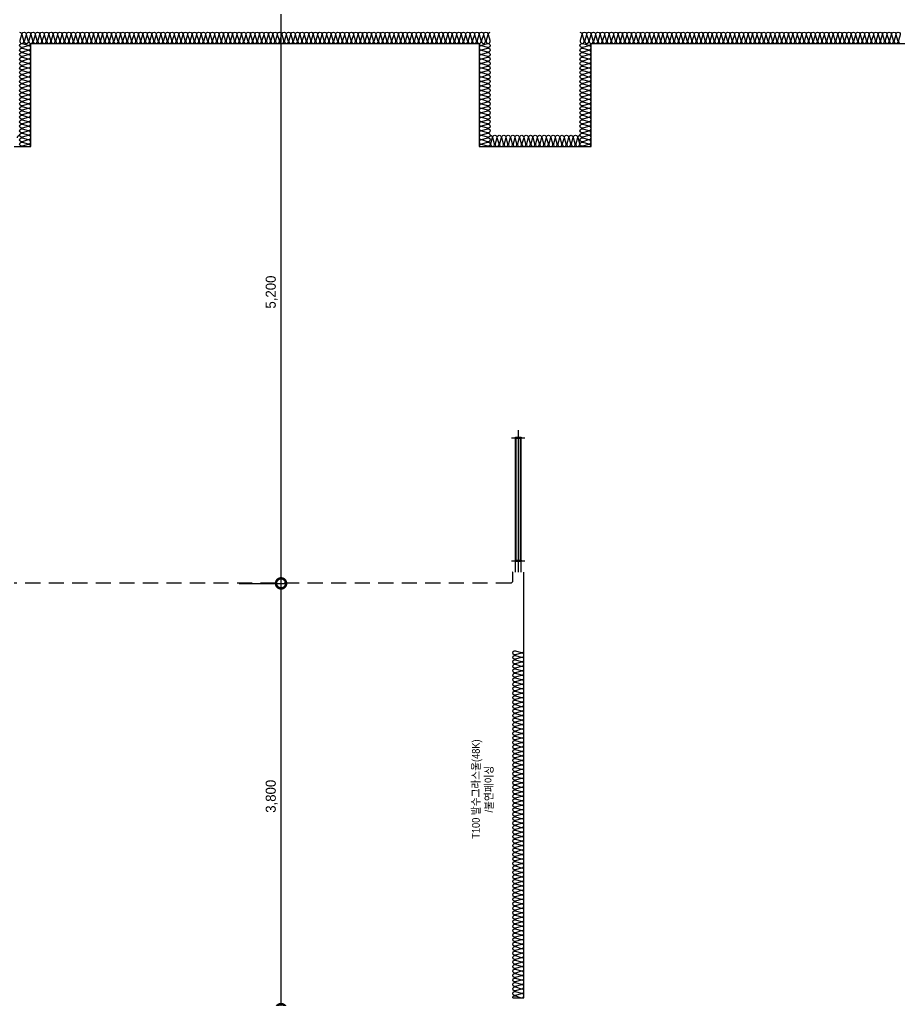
# Model space of a CAD drawing. Header units: millimetres. Extents: x 19868 to 801382, y -4805 to 85279.
# Drawn here: x 543538 to 551388, y 43757 to 52511 of the extents above; entities that cross this region are included whole.
import ezdxf
from ezdxf.enums import TextEntityAlignment as Align

# ---------------------------------------------------------------- set-up
doc = ezdxf.new("R2010")
doc.units = ezdxf.units.MM
doc.header["$LTSCALE"] = 250
doc.linetypes.add('HID', pattern=[2.8, 1.8, -1])
doc.layers.get('Defpoints').update_dxf_attribs({"color": 151})
for name, color, linetype in [('A-DIM', 7, 'Continuous'), ('A-ELE-난간', 8, 'Continuous'), ('A-ETC-9', 9, 'Continuous'), ('A-WP', 1, 'HID'), ('FIN', 5, 'Continuous'), ('ISL', 251, 'Continuous')]:
    doc.layers.add(name, color=color, linetype=linetype)
for name, color, linetype, plot in [('CK', 221, 'Continuous', False), ('NOPLOT', 191, 'Continuous', False), ('NOPLOT-단열', 225, 'Continuous', False)]:
    doc.layers.add(name, color=color, linetype=linetype, plot=plot)
doc.styles.add('Gdim', font='')
doc.styles.get('Gdim').set_extended_font_data('Dotum')
doc.dimstyles.new('Gdim50', dxfattribs={"dimscale": 30, "dimtxt": 3, "dimasz": 6, "dimexe": 1.5, "dimexo": 2, "dimgap": 1, "dimtad": 1, "dimdec": 0, "dimzin": 0, "dimdsep": 46, "dimlunit": 6, "dimtxsty": 'Gdim', "dimblk": 'DOTSMALL', "dimcen": 1.5, "dimdle": 1.5, "dimclrd": 256, "dimclre": 256, "dimclrt": 256, "dimazin": 0, "dimtfac": 1, "dimtdec": 0, "dimtix": 1, "dimtmove": 2, "dimatfit": 3, "dimldrblk": 'DOTSMALL', "dimfxl": 1.5, "dimtolj": 1, "dimtzin": 0, "dimlwd": -1, "dimlwe": -1, "dimarcsym": 1})

# ---------------------------------------------------------------- blocks, each defined once
blk = doc.blocks.new('_DotSmall')
at = {"color": 0, "linetype": 'ByBlock', "const_width": 0.5}
blk.add_lwpolyline([(-0.0625, 0, 1), (0.0625, 0, 1)], format="xyb", close=True, dxfattribs=at)
blk = doc.blocks.new('*D87')
at = {"layer": 'CK', "transparency": 16777216}
for p, q in [((545498.2, 47478.9), (545916, 47478.9)), ((545871, 43633.9), (545871, 47523.9)), ((545498.2, 43678.9), (545916, 43678.9))]:
    blk.add_line(p, q, dxfattribs=at)
at = {"layer": 'Defpoints', "color": 0, "transparency": 16777216}
for p in [(545438.2, 47478.9), (545871, 47478.9), (545438.2, 43678.9)]:
    blk.add_point(p, dxfattribs=at)
at = {"layer": 'CK', "transparency": 16777216, "xscale": 180, "yscale": 180, "zscale": 180}
for p, rotation in [((545871, 47478.9), 90), ((545871, 43678.9), 270)]:
    blk.add_blockref('_DotSmall', p, dxfattribs=dict(at, rotation=rotation))
at = {"layer": 'CK', "transparency": 16777216, "insert": (545787.2, 45578.9), "char_height": 90, "attachment_point": 5, "rotation": 90, "style": 'Gdim'}
blk.add_mtext('\\A1;3,800', dxfattribs=at)
blk = doc.blocks.new('*D88')
at = {"layer": 'CK', "transparency": 16777216}
for p, q in [((545871, 47433.9), (545871, 52723.9)), ((545498.2, 52678.9), (545916, 52678.9)), ((545498.2, 47478.9), (545916, 47478.9))]:
    blk.add_line(p, q, dxfattribs=at)
at = {"layer": 'Defpoints', "color": 0, "transparency": 16777216}
for p in [(545438.2, 52678.9), (545871, 52678.9), (545438.2, 47478.9)]:
    blk.add_point(p, dxfattribs=at)
at = {"layer": 'CK', "transparency": 16777216, "xscale": 180, "yscale": 180, "zscale": 180}
for p, rotation in [((545871, 52678.9), 90), ((545871, 47478.9), 270)]:
    blk.add_blockref('_DotSmall', p, dxfattribs=dict(at, rotation=rotation))
at = {"layer": 'CK', "transparency": 16777216, "insert": (545787.2, 50078.9), "char_height": 90, "attachment_point": 5, "rotation": 90, "style": 'Gdim'}
blk.add_mtext('\\A1;5,200', dxfattribs=at)
blk = doc.blocks.new('A$C7f22776b')
at = {"layer": 'A-DIM'}
for p, q in [((-70, 106), (-70, 1194)), ((-30, 106), (-30, 1194))]:
    blk.add_line(p, q, dxfattribs=at)
at = {"layer": 'A-ETC-9'}
for points in [[(-75, 1206), (-25, 1206), (-25, 1194), (-75, 1194), (-75, 1206)], [(-75, 106), (-25, 106), (-25, 94), (-75, 94), (-75, 106)]]:
    blk.add_lwpolyline(points, close=True, dxfattribs=at)
at = {"layer": 'FIN'}
for p, q in [((-75, 0), (-75, 1200)), ((-25, 0), (-25, 1200))]:
    blk.add_line(p, q, dxfattribs=at)
at = {"layer": 'NOPLOT'}
for p, q in [((-50, 0), (-50, 1267.5)), ((-110, 1200), (7, 1200)), ((-110, 100), (7, 100))]:
    blk.add_line(p, q, dxfattribs=at)

msp = doc.modelspace()

# ---------------------------------------------------------------- linework, layer by layer
at = {"layer": 'A-WP', "ltscale": 0.3}
for p, q in [((547935.2, 47578.9), (547935.2, 47494.1)), ((547938.2, 47578.9), (547935.2, 47578.9)), ((547923.1, 47481.9), (538503.4, 47481.9)), ((547923.1, 47481.9), (547935.2, 47494.1))]:
    msp.add_line(p, q, dxfattribs=at)
at = {"layer": 'ISL'}
for p, q in [((548038.2, 46878.9), (548038.2, 47578.9)), ((548038.2, 43778.9), (548038.2, 46878.9)), ((547938.2, 43778.9), (548038.2, 43778.9))]:
    msp.add_line(p, q, dxfattribs=at)
for points in [[(543538.2, 52398.9, -0.509039), (543555.9, 52374.7), (543540.6, 52323.2, 0.509267), (543558.2, 52298.9, 0.509267), (543575.9, 52323.2), (543560.6, 52374.7, -1.372593), (543595.9, 52374.7), (543580.6, 52323.2, 0.509267), (543598.2, 52298.9, 0.509267), (543615.9, 52323.2), (543600.6, 52374.7, -1.372593), (543635.9, 52374.7), (543620.6, 52323.2, 0.509267), (543638.2, 52298.9, 0.509267), (543655.9, 52323.2), (543640.6, 52374.7, -1.372593), (543675.9, 52374.7), (543660.6, 52323.2, 0.509267), (543678.2, 52298.9, 0.509267), (543695.9, 52323.2), (543680.6, 52374.7, -1.372593), (543715.9, 52374.7), (543700.6, 52323.2, 0.509267), (543718.2, 52298.9, 0.509267), (543735.9, 52323.2), (543720.6, 52374.7, -1.372593), (543755.9, 52374.7), (543740.6, 52323.2, 0.509267), (543758.2, 52298.9, 0.509267), (543775.9, 52323.2), (543760.6, 52374.7, -1.372593), (543795.9, 52374.7), (543780.6, 52323.2, 0.509267), (543798.2, 52298.9, 0.509267), (543815.9, 52323.2), (543800.6, 52374.7, -1.372593), (543835.9, 52374.7), (543820.6, 52323.2, 0.509267), (543838.2, 52298.9, 0.509267), (543855.9, 52323.2), (543840.6, 52374.7, -1.372593), (543875.9, 52374.7), (543860.6, 52323.2, 0.509267), (543878.2, 52298.9, 0.509267), (543895.9, 52323.2), (543880.6, 52374.7, -1.372593), (543915.9, 52374.7), (543900.6, 52323.2, 0.509267), (543918.2, 52298.9, 0.509267), (543935.9, 52323.2), (543920.6, 52374.7, -1.372593), (543955.9, 52374.7), (543940.6, 52323.2, 0.509267), (543958.2, 52298.9, 0.509267), (543975.9, 52323.2), (543960.6, 52374.7, -1.372593), (543995.9, 52374.7), (543980.6, 52323.2, 0.509267), (543998.2, 52298.9, 0.509267), (544015.9, 52323.2), (544000.6, 52374.7, -1.372593), (544035.9, 52374.7), (544020.6, 52323.2, 0.509267), (544038.2, 52298.9, 0.509267), (544055.9, 52323.2), (544040.6, 52374.7, -1.372593), (544075.9, 52374.7), (544060.6, 52323.2, 0.509267), (544078.2, 52298.9, 0.509267), (544095.9, 52323.2), (544080.6, 52374.7, -1.372593), (544115.9, 52374.7), (544100.6, 52323.2, 0.509267), (544118.2, 52298.9, 0.509267), (544135.9, 52323.2), (544120.6, 52374.7, -1.372593), (544155.9, 52374.7), (544140.6, 52323.2, 0.509267), (544158.2, 52298.9, 0.509267), (544175.9, 52323.2), (544160.6, 52374.7, -1.372593), (544195.9, 52374.7), (544180.6, 52323.2, 0.509267), (544198.2, 52298.9, 0.509267), (544215.9, 52323.2), (544200.6, 52374.7, -1.372593), (544235.9, 52374.7), (544220.6, 52323.2, 0.509267), (544238.2, 52298.9, 0.509267), (544255.9, 52323.2), (544240.6, 52374.7, -1.372593), (544275.9, 52374.7), (544260.6, 52323.2, 0.509267), (544278.2, 52298.9, 0.509267), (544295.9, 52323.2), (544280.6, 52374.7, -1.372593), (544315.9, 52374.7), (544300.6, 52323.2, 0.509267), (544318.2, 52298.9, 0.509267), (544335.9, 52323.2), (544320.6, 52374.7, -1.372593), (544355.9, 52374.7), (544340.6, 52323.2, 0.509267), (544358.2, 52298.9, 0.509267), (544375.9, 52323.2), (544360.6, 52374.7, -1.372593), (544395.9, 52374.7), (544380.6, 52323.2, 0.509267), (544398.2, 52298.9, 0.509267), (544415.9, 52323.2), (544400.6, 52374.7, -1.372593), (544435.9, 52374.7), (544420.6, 52323.2, 0.509267), (544438.2, 52298.9, 0.509267), (544455.9, 52323.2), (544440.6, 52374.7, -1.372593), (544475.9, 52374.7), (544460.6, 52323.2, 0.509267), (544478.2, 52298.9, 0.509267), (544495.9, 52323.2), (544480.6, 52374.7, -1.372593), (544515.9, 52374.7), (544500.6, 52323.2, 0.509267), (544518.2, 52298.9, 0.509267), (544535.9, 52323.2), (544520.6, 52374.7, -1.372593), (544555.9, 52374.7), (544540.6, 52323.2, 0.509267), (544558.2, 52298.9, 0.509267), (544575.9, 52323.2), (544560.6, 52374.7, -1.372593), (544595.9, 52374.7), (544580.6, 52323.2, 0.509267), (544598.2, 52298.9, 0.509267), (544615.9, 52323.2), (544600.6, 52374.7, -1.372593), (544635.9, 52374.7), (544620.6, 52323.2, 0.509267), (544638.2, 52298.9, 0.509267), (544655.9, 52323.2), (544640.6, 52374.7, -1.372593), (544675.9, 52374.7), (544660.6, 52323.2, 0.509267), (544678.2, 52298.9, 0.509267), (544695.9, 52323.2), (544680.6, 52374.7, -1.372593), (544715.9, 52374.7), (544700.6, 52323.2, 0.509267), (544718.2, 52298.9, 0.509267), (544735.9, 52323.2), (544720.6, 52374.7, -1.372593), (544755.9, 52374.7), (544740.6, 52323.2, 0.509267), (544758.2, 52298.9, 0.509267), (544775.9, 52323.2), (544760.6, 52374.7, -1.372593), (544795.9, 52374.7), (544780.6, 52323.2, 0.509267), (544798.2, 52298.9, 0.509267), (544815.9, 52323.2), (544800.6, 52374.7, -1.372593), (544835.9, 52374.7), (544820.6, 52323.2, 0.509267), (544838.2, 52298.9, 0.509267), (544855.9, 52323.2), (544840.6, 52374.7, -1.372593), (544875.9, 52374.7), (544860.6, 52323.2, 0.509267), (544878.2, 52298.9, 0.509267), (544895.9, 52323.2), (544880.6, 52374.7, -1.372593), (544915.9, 52374.7), (544900.6, 52323.2, 0.509267), (544918.2, 52298.9, 0.509267), (544935.9, 52323.2), (544920.6, 52374.7, -1.372593), (544955.9, 52374.7), (544940.6, 52323.2, 0.509267), (544958.2, 52298.9, 0.509267), (544975.9, 52323.2), (544960.6, 52374.7, -1.372593), (544995.9, 52374.7), (544980.6, 52323.2, 0.509267), (544998.2, 52298.9, 0.509267), (545015.9, 52323.2), (545000.6, 52374.7, -1.372593), (545035.9, 52374.7), (545020.6, 52323.2, 0.509267), (545038.2, 52298.9, 0.509267), (545055.9, 52323.2), (545040.6, 52374.7, -1.372593), (545075.9, 52374.7), (545060.6, 52323.2, 0.509267), (545078.2, 52298.9, 0.509267), (545095.9, 52323.2), (545080.6, 52374.7, -1.372593), (545115.9, 52374.7), (545100.6, 52323.2, 0.509267), (545118.2, 52298.9, 0.509267), (545135.9, 52323.2), (545120.6, 52374.7, -1.372593), (545155.9, 52374.7), (545140.6, 52323.2, 0.509267), (545158.2, 52298.9, 0.509267), (545175.9, 52323.2), (545160.6, 52374.7, -1.372593), (545195.9, 52374.7), (545180.6, 52323.2, 0.509267), (545198.2, 52298.9, 0.509267), (545215.9, 52323.2), (545200.6, 52374.7, -1.372593), (545235.9, 52374.7), (545220.6, 52323.2, 0.509267), (545238.2, 52298.9, 0.509267), (545255.9, 52323.2), (545240.6, 52374.7, -1.372593), (545275.9, 52374.7), (545260.6, 52323.2, 0.509267), (545278.2, 52298.9, 0.509267), (545295.9, 52323.2), (545280.6, 52374.7, -1.372593), (545315.9, 52374.7), (545300.6, 52323.2, 0.509267), (545318.2, 52298.9, 0.509267), (545335.9, 52323.2), (545320.6, 52374.7, -1.372593), (545355.9, 52374.7), (545340.6, 52323.2, 0.509267), (545358.2, 52298.9, 0.509267), (545375.9, 52323.2), (545360.6, 52374.7, -1.372593), (545395.9, 52374.7), (545380.6, 52323.2, 0.509267), (545398.2, 52298.9, 0.509267), (545415.9, 52323.2), (545400.6, 52374.7, -1.372593), (545435.9, 52374.7), (545420.6, 52323.2, 0.509267), (545438.2, 52298.9, 0.509267), (545455.9, 52323.2), (545440.6, 52374.7, -1.372593), (545475.9, 52374.7), (545460.6, 52323.2, 0.509267), (545478.2, 52298.9, 0.509267), (545495.9, 52323.2), (545480.6, 52374.7, -1.372593), (545515.9, 52374.7), (545500.6, 52323.2, 0.509267), (545518.2, 52298.9, 0.509267), (545535.9, 52323.2), (545520.6, 52374.7, -1.372593), (545555.9, 52374.7), (545540.6, 52323.2, 0.509267), (545558.2, 52298.9, 0.509267), (545575.9, 52323.2), (545560.6, 52374.7, -1.372593), (545595.9, 52374.7), (545580.6, 52323.2, 0.509267), (545598.2, 52298.9, 0.509267), (545615.9, 52323.2), (545600.6, 52374.7, -1.372593), (545635.9, 52374.7), (545620.6, 52323.2, 0.509267), (545638.2, 52298.9, 0.509267), (545655.9, 52323.2), (545640.6, 52374.7, -1.372593), (545675.9, 52374.7), (545660.6, 52323.2, 0.509267), (545678.2, 52298.9, 0.509267), (545695.9, 52323.2), (545680.6, 52374.7, -1.372593), (545715.9, 52374.7), (545700.6, 52323.2, 0.509267), (545718.2, 52298.9, 0.509267), (545735.9, 52323.2), (545720.6, 52374.7, -1.372593), (545755.9, 52374.7), (545740.6, 52323.2, 0.509267), (545758.2, 52298.9, 0.509267), (545775.9, 52323.2), (545760.6, 52374.7, -1.372593), (545795.9, 52374.7), (545780.6, 52323.2, 0.509267), (545798.2, 52298.9, 0.509267), (545815.9, 52323.2), (545800.6, 52374.7, -1.372593), (545835.9, 52374.7), (545820.6, 52323.2, 0.509267), (545838.2, 52298.9, 0.509267), (545855.9, 52323.2), (545840.6, 52374.7, -1.372593), (545875.9, 52374.7), (545860.6, 52323.2, 0.509267), (545878.2, 52298.9, 0.509267), (545895.9, 52323.2), (545880.6, 52374.7, -1.372593), (545915.9, 52374.7), (545900.6, 52323.2, 0.509267), (545918.2, 52298.9, 0.509267), (545935.9, 52323.2), (545920.6, 52374.7, -1.372593), (545955.9, 52374.7), (545940.6, 52323.2, 0.509267), (545958.2, 52298.9, 0.509267), (545975.9, 52323.2), (545960.6, 52374.7, -1.372593), (545995.9, 52374.7), (545980.6, 52323.2, 0.509267), (545998.2, 52298.9, 0.509267), (546015.9, 52323.2), (546000.6, 52374.7, -1.372593), (546035.9, 52374.7), (546020.6, 52323.2, 0.509267), (546038.2, 52298.9, 0.509267), (546055.9, 52323.2), (546040.6, 52374.7, -1.372593), (546075.9, 52374.7), (546060.6, 52323.2, 0.509267), (546078.2, 52298.9, 0.509267), (546095.9, 52323.2), (546080.6, 52374.7, -1.372593), (546115.9, 52374.7), (546100.6, 52323.2, 0.509267), (546118.2, 52298.9, 0.509267), (546135.9, 52323.2), (546120.6, 52374.7, -1.372593), (546155.9, 52374.7), (546140.6, 52323.2, 0.509267), (546158.2, 52298.9, 0.509267), (546175.9, 52323.2), (546160.6, 52374.7, -1.372593), (546195.9, 52374.7), (546180.6, 52323.2, 0.509267), (546198.2, 52298.9, 0.509267), (546215.9, 52323.2), (546200.6, 52374.7, -1.372593), (546235.9, 52374.7), (546220.6, 52323.2, 0.509267), (546238.2, 52298.9, 0.509267), (546255.9, 52323.2), (546240.6, 52374.7, -1.372593), (546275.9, 52374.7), (546260.6, 52323.2, 0.509267), (546278.2, 52298.9, 0.509267), (546295.9, 52323.2), (546280.6, 52374.7, -1.372593), (546315.9, 52374.7), (546300.6, 52323.2, 0.509267), (546318.2, 52298.9, 0.509267), (546335.9, 52323.2), (546320.6, 52374.7, -1.372593), (546355.9, 52374.7), (546340.6, 52323.2, 0.509267), (546358.2, 52298.9, 0.509267), (546375.9, 52323.2), (546360.6, 52374.7, -1.372593), (546395.9, 52374.7), (546380.6, 52323.2, 0.509267), (546398.2, 52298.9, 0.509267), (546415.9, 52323.2), (546400.6, 52374.7, -1.372593), (546435.9, 52374.7), (546420.6, 52323.2, 0.509267), (546438.2, 52298.9, 0.509267), (546455.9, 52323.2), (546440.6, 52374.7, -1.372593), (546475.9, 52374.7), (546460.6, 52323.2, 0.509267), (546478.2, 52298.9, 0.509267), (546495.9, 52323.2), (546480.6, 52374.7, -1.372593), (546515.9, 52374.7), (546500.6, 52323.2, 0.509267), (546518.2, 52298.9, 0.509267), (546535.9, 52323.2), (546520.6, 52374.7, -1.372593), (546555.9, 52374.7), (546540.6, 52323.2, 0.509267), (546558.2, 52298.9, 0.509267), (546575.9, 52323.2), (546560.6, 52374.7, -1.372593), (546595.9, 52374.7), (546580.6, 52323.2, 0.509267), (546598.2, 52298.9, 0.509267), (546615.9, 52323.2), (546600.6, 52374.7, -1.372593), (546635.9, 52374.7), (546620.6, 52323.2, 0.509267), (546638.2, 52298.9, 0.509267), (546655.9, 52323.2), (546640.6, 52374.7, -1.372593), (546675.9, 52374.7), (546660.6, 52323.2, 0.509267), (546678.2, 52298.9, 0.509267), (546695.9, 52323.2), (546680.6, 52374.7, -1.372593), (546715.9, 52374.7), (546700.6, 52323.2, 0.509267), (546718.2, 52298.9, 0.509267), (546735.9, 52323.2), (546720.6, 52374.7, -1.372593), (546755.9, 52374.7), (546740.6, 52323.2, 0.509267), (546758.2, 52298.9, 0.509267), (546775.9, 52323.2), (546760.6, 52374.7, -1.372593), (546795.9, 52374.7), (546780.6, 52323.2, 0.509267), (546798.2, 52298.9, 0.509267), (546815.9, 52323.2), (546800.6, 52374.7, -1.372593), (546835.9, 52374.7), (546820.6, 52323.2, 0.509267), (546838.2, 52298.9, 0.509267), (546855.9, 52323.2), (546840.6, 52374.7, -1.372593), (546875.9, 52374.7), (546860.6, 52323.2, 0.509267), (546878.2, 52298.9, 0.509267), (546895.9, 52323.2), (546880.6, 52374.7, -1.372593), (546915.9, 52374.7), (546900.6, 52323.2, 0.509267), (546918.2, 52298.9, 0.509267), (546935.9, 52323.2), (546920.6, 52374.7, -1.372593), (546955.9, 52374.7), (546940.6, 52323.2, 0.509267), (546958.2, 52298.9, 0.509267), (546975.9, 52323.2), (546960.6, 52374.7, -1.372593), (546995.9, 52374.7), (546980.6, 52323.2, 0.509267), (546998.2, 52298.9, 0.509267), (547015.9, 52323.2), (547000.6, 52374.7, -1.372593), (547035.9, 52374.7), (547020.6, 52323.2, 0.509267), (547038.2, 52298.9, 0.509267), (547055.9, 52323.2), (547040.6, 52374.7, -1.372593), (547075.9, 52374.7), (547060.6, 52323.2, 0.509267), (547078.2, 52298.9, 0.509267), (547095.9, 52323.2), (547080.6, 52374.7, -1.372593), (547115.9, 52374.7), (547100.6, 52323.2, 0.509267), (547118.2, 52298.9, 0.509267), (547135.9, 52323.2), (547120.6, 52374.7, -1.372593), (547155.9, 52374.7), (547140.6, 52323.2, 0.509267), (547158.2, 52298.9, 0.509267), (547175.9, 52323.2), (547160.6, 52374.7, -1.372593), (547195.9, 52374.7), (547180.6, 52323.2, 0.509267), (547198.2, 52298.9, 0.509267), (547215.9, 52323.2), (547200.6, 52374.7, -1.372593), (547235.9, 52374.7), (547220.6, 52323.2, 0.509267), (547238.2, 52298.9, 0.509267), (547255.9, 52323.2), (547240.6, 52374.7, -1.372593), (547275.9, 52374.7), (547260.6, 52323.2, 0.509267), (547278.2, 52298.9, 0.509267), (547295.9, 52323.2), (547280.6, 52374.7, -1.372593), (547315.9, 52374.7), (547300.6, 52323.2, 0.509267), (547318.2, 52298.9, 0.509267), (547335.9, 52323.2), (547320.6, 52374.7, -1.372593), (547355.9, 52374.7), (547340.6, 52323.2, 0.509267), (547358.2, 52298.9, 0.509267), (547375.9, 52323.2), (547360.6, 52374.7, -1.372593), (547395.9, 52374.7), (547380.6, 52323.2, 0.509267), (547398.2, 52298.9, 0.509267), (547415.9, 52323.2), (547400.6, 52374.7, -1.372593), (547435.9, 52374.7), (547420.6, 52323.2, 0.509267), (547438.2, 52298.9, 0.509267), (547455.9, 52323.2), (547440.6, 52374.7, -1.372593), (547475.9, 52374.7), (547460.6, 52323.2, 0.509267), (547478.2, 52298.9, 0.509267), (547495.9, 52323.2), (547480.6, 52374.7, -1.372593), (547515.9, 52374.7), (547500.6, 52323.2, 0.509267), (547518.2, 52298.9, 0.509267), (547535.9, 52323.2), (547520.6, 52374.7, -1.372593), (547555.9, 52374.7), (547540.6, 52323.2, 0.509267), (547558.2, 52298.9, 0.509267), (547575.9, 52323.2), (547560.6, 52374.7, -1.372593), (547595.9, 52374.7), (547580.6, 52323.2, 0.509267), (547598.2, 52298.9, 0.509267), (547615.9, 52323.2), (547600.6, 52374.7, -1.372593), (547635.9, 52374.7), (547620.6, 52323.2, 0.509267), (547638.2, 52298.9, 0.509267), (547655.9, 52323.2), (547640.6, 52374.7, -1.372593), (547675.9, 52374.7), (547660.6, 52323.2, 0.509267), (547678.2, 52298.9, 0.509267), (547695.9, 52323.2), (547680.6, 52374.7, -1.372593), (547715.9, 52374.7), (547700.6, 52323.2, 0.509267), (547718.2, 52298.9, 0.509267), (547735.9, 52323.2), (547720.6, 52374.7, -0.508386), (547738.2, 52398.9)], [(548538.2, 52398.9, -0.509014), (548555.9, 52374.7), (548540.6, 52323.2, 0.509267), (548558.2, 52298.9, 0.509267), (548575.9, 52323.2), (548560.6, 52374.7, -1.372593), (548595.9, 52374.7), (548580.6, 52323.2, 0.509267), (548598.2, 52298.9, 0.509267), (548615.9, 52323.2), (548600.6, 52374.7, -1.372593), (548635.9, 52374.7), (548620.6, 52323.2, 0.509267), (548638.2, 52298.9, 0.509267), (548655.9, 52323.2), (548640.6, 52374.7, -1.372593), (548675.9, 52374.7), (548660.6, 52323.2, 0.509267), (548678.2, 52298.9, 0.509267), (548695.9, 52323.2), (548680.6, 52374.7, -1.372593), (548715.9, 52374.7), (548700.6, 52323.2, 0.509267), (548718.2, 52298.9, 0.509267), (548735.9, 52323.2), (548720.6, 52374.7, -1.372593), (548755.9, 52374.7), (548740.6, 52323.2, 0.509267), (548758.2, 52298.9, 0.509267), (548775.9, 52323.2), (548760.6, 52374.7, -1.372593), (548795.9, 52374.7), (548780.6, 52323.2, 0.509267), (548798.2, 52298.9, 0.509267), (548815.9, 52323.2), (548800.6, 52374.7, -1.372593), (548835.9, 52374.7), (548820.6, 52323.2, 0.509267), (548838.2, 52298.9, 0.509267), (548855.9, 52323.2), (548840.6, 52374.7, -1.372593), (548875.9, 52374.7), (548860.6, 52323.2, 0.509267), (548878.2, 52298.9, 0.509267), (548895.9, 52323.2), (548880.6, 52374.7, -1.372593), (548915.9, 52374.7), (548900.6, 52323.2, 0.509267), (548918.2, 52298.9, 0.509267), (548935.9, 52323.2), (548920.6, 52374.7, -1.372593), (548955.9, 52374.7), (548940.6, 52323.2, 0.509267), (548958.2, 52298.9, 0.509267), (548975.9, 52323.2), (548960.6, 52374.7, -1.372593), (548995.9, 52374.7), (548980.6, 52323.2, 0.509267), (548998.2, 52298.9, 0.509267), (549015.9, 52323.2), (549000.6, 52374.7, -1.372593), (549035.9, 52374.7), (549020.6, 52323.2, 0.509267), (549038.2, 52298.9, 0.509267), (549055.9, 52323.2), (549040.6, 52374.7, -1.372593), (549075.9, 52374.7), (549060.6, 52323.2, 0.509267), (549078.2, 52298.9, 0.509267), (549095.9, 52323.2), (549080.6, 52374.7, -1.372593), (549115.9, 52374.7), (549100.6, 52323.2, 0.509267), (549118.2, 52298.9, 0.509267), (549135.9, 52323.2), (549120.6, 52374.7, -1.372593), (549155.9, 52374.7), (549140.6, 52323.2, 0.509267), (549158.2, 52298.9, 0.509267), (549175.9, 52323.2), (549160.6, 52374.7, -1.372593), (549195.9, 52374.7), (549180.6, 52323.2, 0.509267), (549198.2, 52298.9, 0.509267), (549215.9, 52323.2), (549200.6, 52374.7, -1.372593), (549235.9, 52374.7), (549220.6, 52323.2, 0.509267), (549238.2, 52298.9, 0.509267), (549255.9, 52323.2), (549240.6, 52374.7, -1.372593), (549275.9, 52374.7), (549260.6, 52323.2, 0.509267), (549278.2, 52298.9, 0.509267), (549295.9, 52323.2), (549280.6, 52374.7, -1.372593), (549315.9, 52374.7), (549300.6, 52323.2, 0.509267), (549318.2, 52298.9, 0.509267), (549335.9, 52323.2), (549320.6, 52374.7, -1.372593), (549355.9, 52374.7), (549340.6, 52323.2, 0.509267), (549358.2, 52298.9, 0.509267), (549375.9, 52323.2), (549360.6, 52374.7, -1.372593), (549395.9, 52374.7), (549380.6, 52323.2, 0.509267), (549398.2, 52298.9, 0.509267), (549415.9, 52323.2), (549400.6, 52374.7, -1.372593), (549435.9, 52374.7), (549420.6, 52323.2, 0.509267), (549438.2, 52298.9, 0.509267), (549455.9, 52323.2), (549440.6, 52374.7, -1.372593), (549475.9, 52374.7), (549460.6, 52323.2, 0.509267), (549478.2, 52298.9, 0.509267), (549495.9, 52323.2), (549480.6, 52374.7, -1.372593), (549515.9, 52374.7), (549500.6, 52323.2, 0.509267), (549518.2, 52298.9, 0.509267), (549535.9, 52323.2), (549520.6, 52374.7, -1.372593), (549555.9, 52374.7), (549540.6, 52323.2, 0.509267), (549558.2, 52298.9, 0.509267), (549575.9, 52323.2), (549560.6, 52374.7, -1.372593), (549595.9, 52374.7), (549580.6, 52323.2, 0.509267), (549598.2, 52298.9, 0.509267), (549615.9, 52323.2), (549600.6, 52374.7, -1.372593), (549635.9, 52374.7), (549620.6, 52323.2, 0.509267), (549638.2, 52298.9, 0.509267), (549655.9, 52323.2), (549640.6, 52374.7, -1.372593), (549675.9, 52374.7), (549660.6, 52323.2, 0.509267), (549678.2, 52298.9, 0.509267), (549695.9, 52323.2), (549680.6, 52374.7, -1.372593), (549715.9, 52374.7), (549700.6, 52323.2, 0.509267), (549718.2, 52298.9, 0.509267), (549735.9, 52323.2), (549720.6, 52374.7, -1.372593), (549755.9, 52374.7), (549740.6, 52323.2, 0.509267), (549758.2, 52298.9, 0.509267), (549775.9, 52323.2), (549760.6, 52374.7, -1.372593), (549795.9, 52374.7), (549780.6, 52323.2, 0.509267), (549798.2, 52298.9, 0.509267), (549815.9, 52323.2), (549800.6, 52374.7, -1.372593), (549835.9, 52374.7), (549820.6, 52323.2, 0.509267), (549838.2, 52298.9, 0.509267), (549855.9, 52323.2), (549840.6, 52374.7, -1.372593), (549875.9, 52374.7), (549860.6, 52323.2, 0.509267), (549878.2, 52298.9, 0.509267), (549895.9, 52323.2), (549880.6, 52374.7, -1.372593), (549915.9, 52374.7), (549900.6, 52323.2, 0.509267), (549918.2, 52298.9, 0.509267), (549935.9, 52323.2), (549920.6, 52374.7, -1.372593), (549955.9, 52374.7), (549940.6, 52323.2, 0.509267), (549958.2, 52298.9, 0.509267), (549975.9, 52323.2), (549960.6, 52374.7, -1.372593), (549995.9, 52374.7), (549980.6, 52323.2, 0.509267), (549998.2, 52298.9, 0.509267), (550015.9, 52323.2), (550000.6, 52374.7, -1.372593), (550035.9, 52374.7), (550020.6, 52323.2, 0.509267), (550038.2, 52298.9, 0.509267), (550055.9, 52323.2), (550040.6, 52374.7, -1.372593), (550075.9, 52374.7), (550060.6, 52323.2, 0.509267), (550078.2, 52298.9, 0.509267), (550095.9, 52323.2), (550080.6, 52374.7, -1.372593), (550115.9, 52374.7), (550100.6, 52323.2, 0.509267), (550118.2, 52298.9, 0.509267), (550135.9, 52323.2), (550120.6, 52374.7, -1.372593), (550155.9, 52374.7), (550140.6, 52323.2, 0.509267), (550158.2, 52298.9, 0.509267), (550175.9, 52323.2), (550160.6, 52374.7, -1.372593), (550195.9, 52374.7), (550180.6, 52323.2, 0.509267), (550198.2, 52298.9, 0.509267), (550215.9, 52323.2), (550200.6, 52374.7, -1.372593), (550235.9, 52374.7), (550220.6, 52323.2, 0.509267), (550238.2, 52298.9, 0.509267), (550255.9, 52323.2), (550240.6, 52374.7, -1.372593), (550275.9, 52374.7), (550260.6, 52323.2, 0.509267), (550278.2, 52298.9, 0.509267), (550295.9, 52323.2), (550280.6, 52374.7, -1.372593), (550315.9, 52374.7), (550300.6, 52323.2, 0.509267), (550318.2, 52298.9, 0.509267), (550335.9, 52323.2), (550320.6, 52374.7, -1.372593), (550355.9, 52374.7), (550340.6, 52323.2, 0.509267), (550358.2, 52298.9, 0.509267), (550375.9, 52323.2), (550360.6, 52374.7, -1.372593), (550395.9, 52374.7), (550380.6, 52323.2, 0.509267), (550398.2, 52298.9, 0.509267), (550415.9, 52323.2), (550400.6, 52374.7, -1.372593), (550435.9, 52374.7), (550420.6, 52323.2, 0.509267), (550438.2, 52298.9, 0.509267), (550455.9, 52323.2), (550440.6, 52374.7, -1.372593), (550475.9, 52374.7), (550460.6, 52323.2, 0.509267), (550478.2, 52298.9, 0.509267), (550495.9, 52323.2), (550480.6, 52374.7, -1.372593), (550515.9, 52374.7), (550500.6, 52323.2, 0.509267), (550518.2, 52298.9, 0.509267), (550535.9, 52323.2), (550520.6, 52374.7, -1.372593), (550555.9, 52374.7), (550540.6, 52323.2, 0.509267), (550558.2, 52298.9, 0.509267), (550575.9, 52323.2), (550560.6, 52374.7, -1.372593), (550595.9, 52374.7), (550580.6, 52323.2, 0.509267), (550598.2, 52298.9, 0.509267), (550615.9, 52323.2), (550600.6, 52374.7, -1.372593), (550635.9, 52374.7), (550620.6, 52323.2, 0.509267), (550638.2, 52298.9, 0.509267), (550655.9, 52323.2), (550640.6, 52374.7, -1.372593), (550675.9, 52374.7), (550660.6, 52323.2, 0.509267), (550678.2, 52298.9, 0.509267), (550695.9, 52323.2), (550680.6, 52374.7, -1.372593), (550715.9, 52374.7), (550700.6, 52323.2, 0.509267), (550718.2, 52298.9, 0.509267), (550735.9, 52323.2), (550720.6, 52374.7, -1.372593), (550755.9, 52374.7), (550740.6, 52323.2, 0.509267), (550758.2, 52298.9, 0.509267), (550775.9, 52323.2), (550760.6, 52374.7, -1.372593), (550795.9, 52374.7), (550780.6, 52323.2, 0.509267), (550798.2, 52298.9, 0.509267), (550815.9, 52323.2), (550800.6, 52374.7, -1.372593), (550835.9, 52374.7), (550820.6, 52323.2, 0.509267), (550838.2, 52298.9, 0.509267), (550855.9, 52323.2), (550840.6, 52374.7, -1.372593), (550875.9, 52374.7), (550860.6, 52323.2, 0.509267), (550878.2, 52298.9, 0.509267), (550895.9, 52323.2), (550880.6, 52374.7, -1.372593), (550915.9, 52374.7), (550900.6, 52323.2, 0.509267), (550918.2, 52298.9, 0.509267), (550935.9, 52323.2), (550920.6, 52374.7, -1.372593), (550955.9, 52374.7), (550940.6, 52323.2, 0.509267), (550958.2, 52298.9, 0.509267), (550975.9, 52323.2), (550960.6, 52374.7, -1.372593), (550995.9, 52374.7), (550980.6, 52323.2, 0.509267), (550998.2, 52298.9, 0.509267), (551015.9, 52323.2), (551000.6, 52374.7, -1.372593), (551035.9, 52374.7), (551020.6, 52323.2, 0.509267), (551038.2, 52298.9, 0.509267), (551055.9, 52323.2), (551040.6, 52374.7, -1.372593), (551075.9, 52374.7), (551060.6, 52323.2, 0.509267), (551078.2, 52298.9, 0.509267), (551095.9, 52323.2), (551080.6, 52374.7, -1.372593), (551115.9, 52374.7), (551100.6, 52323.2, 0.509267), (551118.2, 52298.9, 0.509267), (551135.9, 52323.2), (551120.6, 52374.7, -1.372593), (551155.9, 52374.7), (551140.6, 52323.2, 0.509267), (551158.2, 52298.9, 0.509267), (551175.9, 52323.2), (551160.6, 52374.7, -1.372593), (551195.9, 52374.7), (551180.6, 52323.2, 0.509267), (551198.2, 52298.9, 0.509267), (551215.9, 52323.2), (551200.6, 52374.7, -1.372593), (551235.9, 52374.7), (551220.6, 52323.2, 0.509267), (551238.2, 52298.9, 0.509267), (551255.9, 52323.2), (551240.6, 52374.7, -1.372593), (551275.9, 52374.7), (551260.6, 52323.2, 0.509267), (551278.2, 52298.9, 0.509267), (551295.9, 52323.2), (551280.6, 52374.7, -1.372593), (551315.9, 52374.7), (551300.6, 52323.2, 0.509267), (551318.2, 52298.9, 0.509267), (551335.9, 52323.2), (551320.6, 52374.7, -1.372593), (551355.9, 52374.7), (551340.6, 52323.2, 0.509267), (551358.2, 52298.9, 0.509267), (551375.9, 52323.2), (551360.6, 52374.7, -1.372593), (551395.9, 52374.7), (551380.6, 52323.2, 0.509267), (551398.2, 52298.9, 0.509267)], [(543638.2, 51379, 0.509267), (543614, 51396.6), (543562.4, 51381.3, -1.372593), (543562.4, 51416.6), (543614, 51401.3, 0.509267), (543638.2, 51419, 0.509267), (543614, 51436.6), (543562.4, 51421.3, -1.372593), (543562.4, 51456.6), (543614, 51441.3, 0.509267), (543638.2, 51459, 0.509267), (543614, 51476.6), (543562.4, 51461.3, -1.372593), (543562.4, 51496.6), (543614, 51481.3, 0.509267), (543638.2, 51499, 0.509267), (543614, 51516.6), (543562.4, 51501.3, -1.372593), (543562.4, 51536.6), (543614, 51521.3, 0.509267), (543638.2, 51539, 0.509267), (543614, 51556.6), (543562.4, 51541.3, -1.372593), (543562.4, 51576.6), (543614, 51561.3, 0.509267), (543638.2, 51579, 0.509267), (543614, 51596.6), (543562.4, 51581.3, -1.372593), (543562.4, 51616.6), (543614, 51601.3, 0.509267), (543638.2, 51619, 0.509267), (543614, 51636.6), (543562.4, 51621.3, -1.372593), (543562.4, 51656.6), (543614, 51641.3, 0.509267), (543638.2, 51659, 0.509267), (543614, 51676.6), (543562.4, 51661.3, -1.372593), (543562.4, 51696.6), (543614, 51681.3, 0.509267), (543638.2, 51699, 0.509267), (543614, 51716.6), (543562.4, 51701.3, -1.372593), (543562.4, 51736.6), (543614, 51721.3, 0.509267), (543638.2, 51739, 0.509267), (543614, 51756.6), (543562.4, 51741.3, -1.372593), (543562.4, 51776.6), (543614, 51761.3, 0.509267), (543638.2, 51779, 0.509267), (543614, 51796.6), (543562.4, 51781.3, -1.372593), (543562.4, 51816.6), (543614, 51801.3, 0.509267), (543638.2, 51819, 0.509267), (543614, 51836.6), (543562.4, 51821.3, -1.372593), (543562.4, 51856.6), (543614, 51841.3, 0.509267), (543638.2, 51859, 0.509267), (543614, 51876.6), (543562.4, 51861.3, -1.372593), (543562.4, 51896.6), (543614, 51881.3, 0.509267), (543638.2, 51899, 0.509267), (543614, 51916.6), (543562.4, 51901.3, -1.372593), (543562.4, 51936.6), (543614, 51921.3, 0.509267), (543638.2, 51939, 0.509267), (543614, 51956.6), (543562.4, 51941.3, -1.372593), (543562.4, 51976.6), (543614, 51961.3, 0.509267), (543638.2, 51979, 0.509267), (543614, 51996.6), (543562.4, 51981.3, -1.372593), (543562.4, 52016.6), (543614, 52001.3, 0.509267), (543638.2, 52019, 0.509267), (543614, 52036.6), (543562.4, 52021.3, -1.372593), (543562.4, 52056.6), (543614, 52041.3, 0.509267), (543638.2, 52059, 0.509267), (543614, 52076.6), (543562.4, 52061.3, -1.372593), (543562.4, 52096.6), (543614, 52081.3, 0.509267), (543638.2, 52099, 0.509267), (543614, 52116.6), (543562.4, 52101.3, -1.372593), (543562.4, 52136.6), (543614, 52121.3, 0.509267), (543638.2, 52139, 0.509267), (543614, 52156.6), (543562.4, 52141.3, -1.372593), (543562.4, 52176.6), (543614, 52161.3, 0.509267), (543638.2, 52179, 0.509267), (543614, 52196.6), (543562.4, 52181.3, -1.372593), (543562.4, 52216.6), (543614, 52201.3, 0.509267), (543638.2, 52219, 0.509267), (543614, 52236.6), (543562.4, 52221.3, -1.372593), (543562.4, 52256.6), (543614, 52241.3, 0.509267), (543638.2, 52259, 0.509267), (543614, 52276.6), (543562.4, 52261.3, -1.372593), (543562.4, 52296.6), (543614, 52281.3, 0.509267), (543638.2, 52299)], [(547638.2, 52298.9, 0.509267), (547662.5, 52281.3), (547714, 52296.6, -1.372593), (547714, 52261.3), (547662.5, 52276.6, 0.509267), (547638.2, 52258.9, 0.509267), (547662.5, 52241.3), (547714, 52256.6, -1.372593), (547714, 52221.3), (547662.5, 52236.6, 0.509267), (547638.2, 52218.9, 0.509267), (547662.5, 52201.3), (547714, 52216.6, -1.372593), (547714, 52181.3), (547662.5, 52196.6, 0.509267), (547638.2, 52178.9, 0.509267), (547662.5, 52161.3), (547714, 52176.6, -1.372593), (547714, 52141.3), (547662.5, 52156.6, 0.509267), (547638.2, 52138.9, 0.509267), (547662.5, 52121.3), (547714, 52136.6, -1.372593), (547714, 52101.3), (547662.5, 52116.6, 0.509267), (547638.2, 52098.9, 0.509267), (547662.5, 52081.3), (547714, 52096.6, -1.372593), (547714, 52061.3), (547662.5, 52076.6, 0.509267), (547638.2, 52058.9, 0.509267), (547662.5, 52041.3), (547714, 52056.6, -1.372593), (547714, 52021.3), (547662.5, 52036.6, 0.509267), (547638.2, 52018.9, 0.509267), (547662.5, 52001.3), (547714, 52016.6, -1.372593), (547714, 51981.3), (547662.5, 51996.6, 0.509267), (547638.2, 51978.9, 0.509267), (547662.5, 51961.3), (547714, 51976.6, -1.372593), (547714, 51941.3), (547662.5, 51956.6, 0.509267), (547638.2, 51938.9, 0.509267), (547662.5, 51921.3), (547714, 51936.6, -1.372593), (547714, 51901.3), (547662.5, 51916.6, 0.509267), (547638.2, 51898.9, 0.509267), (547662.5, 51881.3), (547714, 51896.6, -1.372593), (547714, 51861.3), (547662.5, 51876.6, 0.509267), (547638.2, 51858.9, 0.509267), (547662.5, 51841.3), (547714, 51856.6, -1.372593), (547714, 51821.3), (547662.5, 51836.6, 0.509267), (547638.2, 51818.9, 0.509267), (547662.5, 51801.3), (547714, 51816.6, -1.372593), (547714, 51781.3), (547662.5, 51796.6, 0.509267), (547638.2, 51778.9, 0.509267), (547662.5, 51761.3), (547714, 51776.6, -1.372593), (547714, 51741.3), (547662.5, 51756.6, 0.509267), (547638.2, 51738.9, 0.509267), (547662.5, 51721.3), (547714, 51736.6, -1.372593), (547714, 51701.3), (547662.5, 51716.6, 0.509267), (547638.2, 51698.9, 0.509267), (547662.5, 51681.3), (547714, 51696.6, -1.372593), (547714, 51661.3), (547662.5, 51676.6, 0.509267), (547638.2, 51658.9, 0.509267), (547662.5, 51641.3), (547714, 51656.6, -1.372593), (547714, 51621.3), (547662.5, 51636.6, 0.509267), (547638.2, 51618.9, 0.509267), (547662.5, 51601.3), (547714, 51616.6, -1.372593), (547714, 51581.3), (547662.5, 51596.6, 0.509267), (547638.2, 51578.9, 0.509267), (547662.5, 51561.3), (547714, 51576.6, -1.372593), (547714, 51541.3), (547662.5, 51556.6, 0.509267), (547638.2, 51538.9, 0.509267), (547662.5, 51521.3), (547714, 51536.6, -1.372593), (547714, 51501.3), (547662.5, 51516.6, 0.509267), (547638.2, 51498.9, 0.509267), (547662.5, 51481.3), (547714, 51496.6, -1.372593), (547714, 51461.3), (547662.5, 51476.6, 0.509267), (547638.2, 51458.9, 0.509267), (547662.5, 51441.3), (547714, 51456.6, -1.372593), (547714, 51421.3), (547662.5, 51436.6, 0.509267), (547638.2, 51418.9, 0.509267), (547662.5, 51401.3), (547714, 51416.6, -1.372593), (547714, 51381.3), (547662.5, 51396.6, 0.509267), (547638.2, 51378.9)], [(548638.2, 51379, 0.509267), (548614, 51396.6), (548562.5, 51381.3, -1.372593), (548562.5, 51416.6), (548614, 51401.3, 0.509267), (548638.2, 51419, 0.509267), (548614, 51436.6), (548562.5, 51421.3, -1.372593), (548562.5, 51456.6), (548614, 51441.3, 0.509267), (548638.2, 51459, 0.509267), (548614, 51476.6), (548562.5, 51461.3, -1.372593), (548562.5, 51496.6), (548614, 51481.3, 0.509267), (548638.2, 51499, 0.509267), (548614, 51516.6), (548562.5, 51501.3, -1.372593), (548562.5, 51536.6), (548614, 51521.3, 0.509267), (548638.2, 51539, 0.509267), (548614, 51556.6), (548562.5, 51541.3, -1.372593), (548562.5, 51576.6), (548614, 51561.3, 0.509267), (548638.2, 51579, 0.509267), (548614, 51596.6), (548562.5, 51581.3, -1.372593), (548562.5, 51616.6), (548614, 51601.3, 0.509267), (548638.2, 51619, 0.509267), (548614, 51636.6), (548562.5, 51621.3, -1.372593), (548562.5, 51656.6), (548614, 51641.3, 0.509267), (548638.2, 51659, 0.509267), (548614, 51676.6), (548562.5, 51661.3, -1.372593), (548562.5, 51696.6), (548614, 51681.3, 0.509267), (548638.2, 51699, 0.509267), (548614, 51716.6), (548562.5, 51701.3, -1.372593), (548562.5, 51736.6), (548614, 51721.3, 0.509267), (548638.2, 51739, 0.509267), (548614, 51756.6), (548562.5, 51741.3, -1.372593), (548562.5, 51776.6), (548614, 51761.3, 0.509267), (548638.2, 51779, 0.509267), (548614, 51796.6), (548562.5, 51781.3, -1.372593), (548562.5, 51816.6), (548614, 51801.3, 0.509267), (548638.2, 51819, 0.509267), (548614, 51836.6), (548562.5, 51821.3, -1.372593), (548562.5, 51856.6), (548614, 51841.3, 0.509267), (548638.2, 51859, 0.509267), (548614, 51876.6), (548562.5, 51861.3, -1.372593), (548562.5, 51896.6), (548614, 51881.3, 0.509267), (548638.2, 51899, 0.509267), (548614, 51916.6), (548562.5, 51901.3, -1.372593), (548562.5, 51936.6), (548614, 51921.3, 0.509267), (548638.2, 51939, 0.509267), (548614, 51956.6), (548562.5, 51941.3, -1.372593), (548562.5, 51976.6), (548614, 51961.3, 0.509267), (548638.2, 51979, 0.509267), (548614, 51996.6), (548562.5, 51981.3, -1.372593), (548562.5, 52016.6), (548614, 52001.3, 0.509267), (548638.2, 52019, 0.509267), (548614, 52036.6), (548562.5, 52021.3, -1.372593), (548562.5, 52056.6), (548614, 52041.3, 0.509267), (548638.2, 52059, 0.509267), (548614, 52076.6), (548562.5, 52061.3, -1.372593), (548562.5, 52096.6), (548614, 52081.3, 0.509267), (548638.2, 52099, 0.509267), (548614, 52116.6), (548562.5, 52101.3, -1.372593), (548562.5, 52136.6), (548614, 52121.3, 0.509267), (548638.2, 52139, 0.509267), (548614, 52156.6), (548562.5, 52141.3, -1.372593), (548562.5, 52176.6), (548614, 52161.3, 0.509267), (548638.2, 52179, 0.509267), (548614, 52196.6), (548562.5, 52181.3, -1.372593), (548562.5, 52216.6), (548614, 52201.3, 0.509267), (548638.2, 52219, 0.509267), (548614, 52236.6), (548562.5, 52221.3, -1.372593), (548562.5, 52256.6), (548614, 52241.3, 0.509267), (548638.2, 52259, 0.509267), (548614, 52276.6), (548562.5, 52261.3, -1.372593), (548562.5, 52296.6), (548614, 52281.3, 0.509267), (548638.2, 52299)], [(543520.6, 51454.7, -0.509267), (543538.2, 51478.9)], [(547738.2, 51478.9, -0.509267), (547755.9, 51454.7), (547740.6, 51403.2, 1.372593), (547775.9, 51403.2), (547760.6, 51454.7, -0.509267), (547778.2, 51478.9, -0.509267), (547795.9, 51454.7), (547780.6, 51403.2, 1.372593), (547815.9, 51403.2), (547800.6, 51454.7, -0.509267), (547818.2, 51478.9, -0.509267), (547835.9, 51454.7), (547820.6, 51403.2, 1.372593), (547855.9, 51403.2), (547840.6, 51454.7, -0.509267), (547858.2, 51478.9, -0.509267), (547875.9, 51454.7), (547860.6, 51403.2, 1.372593), (547895.9, 51403.2), (547880.6, 51454.7, -0.509267), (547898.2, 51478.9, -0.509267), (547915.9, 51454.7), (547900.6, 51403.2, 1.372593), (547935.9, 51403.2), (547920.6, 51454.7, -0.509267), (547938.2, 51478.9, -0.509267), (547955.9, 51454.7), (547940.6, 51403.2, 1.372593), (547975.9, 51403.2), (547960.6, 51454.7, -0.509267), (547978.2, 51478.9, -0.509267), (547995.9, 51454.7), (547980.6, 51403.2, 1.372593), (548015.9, 51403.2), (548000.6, 51454.7, -0.509267), (548018.2, 51478.9, -0.509267), (548035.9, 51454.7), (548020.6, 51403.2, 1.372593), (548055.9, 51403.2), (548040.6, 51454.7, -0.509267), (548058.2, 51478.9, -0.509267), (548075.9, 51454.7), (548060.6, 51403.2, 1.372593), (548095.9, 51403.2), (548080.6, 51454.7, -0.509267), (548098.2, 51478.9, -0.509267), (548115.9, 51454.7), (548100.6, 51403.2, 1.372593), (548135.9, 51403.2), (548120.6, 51454.7, -0.509267), (548138.2, 51478.9, -0.509267), (548155.9, 51454.7), (548140.6, 51403.2, 1.372593), (548175.9, 51403.2), (548160.6, 51454.7, -0.509267), (548178.2, 51478.9, -0.509267), (548195.9, 51454.7), (548180.6, 51403.2, 1.372593), (548215.9, 51403.2), (548200.6, 51454.7, -0.509267), (548218.2, 51478.9, -0.509267), (548235.9, 51454.7), (548220.6, 51403.2, 1.372593), (548255.9, 51403.2), (548240.6, 51454.7, -0.509267), (548258.2, 51478.9, -0.509267), (548275.9, 51454.7), (548260.6, 51403.2, 1.372593), (548295.9, 51403.2), (548280.6, 51454.7, -0.509267), (548298.2, 51478.9, -0.509267), (548315.9, 51454.7), (548300.6, 51403.2, 1.372593), (548335.9, 51403.2), (548320.6, 51454.7, -0.509267), (548338.2, 51478.9, -0.509267), (548355.9, 51454.7), (548340.6, 51403.2, 1.372593), (548375.9, 51403.2), (548360.6, 51454.7, -0.509267), (548378.2, 51478.9, -0.509267), (548395.9, 51454.7), (548380.6, 51403.2, 1.372593), (548415.9, 51403.2), (548400.6, 51454.7, -0.509267), (548418.2, 51478.9, -0.509267), (548435.9, 51454.7), (548420.6, 51403.2, 1.372593), (548455.9, 51403.2), (548440.6, 51454.7, -0.509267), (548458.2, 51478.9, -0.509267), (548475.9, 51454.7), (548460.6, 51403.2, 1.372593), (548495.9, 51403.2), (548480.6, 51454.7, -0.509267), (548498.2, 51478.9, -0.509267), (548515.9, 51454.7), (548500.6, 51403.2, 1.372593), (548535.9, 51403.2), (548520.6, 51454.7, -0.509267), (548538.2, 51478.9)], [(547938.2, 43778.9, -0.509039), (547962.5, 43796.6), (548014, 43781.3, 0.509267), (548038.2, 43799, 0.509267), (548014, 43816.6), (547962.5, 43801.3, -1.372593), (547962.5, 43836.6), (548014, 43821.3, 0.509267), (548038.2, 43839, 0.509267), (548014, 43856.6), (547962.5, 43841.3, -1.372593), (547962.5, 43876.6), (548014, 43861.3, 0.509267), (548038.2, 43879, 0.509267), (548014, 43896.6), (547962.5, 43881.3, -1.372593), (547962.5, 43916.6), (548014, 43901.3, 0.509267), (548038.2, 43919, 0.509267), (548014, 43936.6), (547962.5, 43921.3, -1.372593), (547962.5, 43956.6), (548014, 43941.3, 0.509267), (548038.2, 43959, 0.509267), (548014, 43976.6), (547962.5, 43961.3, -1.372593), (547962.5, 43996.6), (548014, 43981.3, 0.509267), (548038.2, 43999, 0.509267), (548014, 44016.6), (547962.5, 44001.3, -1.372593), (547962.5, 44036.6), (548014, 44021.3, 0.509267), (548038.2, 44039, 0.509267), (548014, 44056.6), (547962.5, 44041.3, -1.372593), (547962.5, 44076.6), (548014, 44061.3, 0.509267), (548038.2, 44079, 0.509267), (548014, 44096.6), (547962.5, 44081.3, -1.372593), (547962.5, 44116.6), (548014, 44101.3, 0.509267), (548038.2, 44119, 0.509267), (548014, 44136.6), (547962.5, 44121.3, -1.372593), (547962.5, 44156.6), (548014, 44141.3, 0.509267), (548038.2, 44159, 0.509267), (548014, 44176.6), (547962.5, 44161.3, -1.372593), (547962.5, 44196.6), (548014, 44181.3, 0.509267), (548038.2, 44199, 0.509267), (548014, 44216.6), (547962.5, 44201.3, -1.372593), (547962.5, 44236.6), (548014, 44221.3, 0.509267), (548038.2, 44239, 0.509267), (548014, 44256.6), (547962.5, 44241.3, -1.372593), (547962.5, 44276.6), (548014, 44261.3, 0.509267), (548038.2, 44279, 0.509267), (548014, 44296.6), (547962.5, 44281.3, -1.372593), (547962.5, 44316.6), (548014, 44301.3, 0.509267), (548038.2, 44319, 0.509267), (548014, 44336.6), (547962.5, 44321.3, -1.372593), (547962.5, 44356.6), (548014, 44341.3, 0.509267), (548038.2, 44359, 0.509267), (548014, 44376.6), (547962.5, 44361.3, -1.372593), (547962.5, 44396.6), (548014, 44381.3, 0.509267), (548038.2, 44399, 0.509267), (548014, 44416.6), (547962.5, 44401.3, -1.372593), (547962.5, 44436.6), (548014, 44421.3, 0.509267), (548038.2, 44439, 0.509267), (548014, 44456.6), (547962.5, 44441.3, -1.372593), (547962.5, 44476.6), (548014, 44461.3, 0.509267), (548038.2, 44479, 0.509267), (548014, 44496.6), (547962.5, 44481.3, -1.372593), (547962.5, 44516.6), (548014, 44501.3, 0.509267), (548038.2, 44519, 0.509267), (548014, 44536.6), (547962.5, 44521.3, -1.372593), (547962.5, 44556.6), (548014, 44541.3, 0.509267), (548038.2, 44559, 0.509267), (548014, 44576.6), (547962.5, 44561.3, -1.372593), (547962.5, 44596.6), (548014, 44581.3, 0.509267), (548038.2, 44599, 0.509267), (548014, 44616.6), (547962.5, 44601.3, -1.372593), (547962.5, 44636.6), (548014, 44621.3, 0.509267), (548038.2, 44639, 0.509267), (548014, 44656.6), (547962.5, 44641.3, -1.372593), (547962.5, 44676.6), (548014, 44661.3, 0.509267), (548038.2, 44679, 0.509267), (548014, 44696.6), (547962.5, 44681.3, -1.372593), (547962.5, 44716.6), (548014, 44701.3, 0.509267), (548038.2, 44719, 0.509267), (548014, 44736.6), (547962.5, 44721.3, -1.372593), (547962.5, 44756.6), (548014, 44741.3, 0.509267), (548038.2, 44759, 0.509267), (548014, 44776.6), (547962.5, 44761.3, -1.372593), (547962.5, 44796.6), (548014, 44781.3, 0.509267), (548038.2, 44799, 0.509267), (548014, 44816.6), (547962.5, 44801.3, -1.372593), (547962.5, 44836.6), (548014, 44821.3, 0.509267), (548038.2, 44839, 0.509267), (548014, 44856.6), (547962.5, 44841.3, -1.372593), (547962.5, 44876.6), (548014, 44861.3, 0.509267), (548038.2, 44879, 0.509267), (548014, 44896.6), (547962.5, 44881.3, -1.372593), (547962.5, 44916.6), (548014, 44901.3, 0.509267), (548038.2, 44919, 0.509267), (548014, 44936.6), (547962.5, 44921.3, -1.372593), (547962.5, 44956.6), (548014, 44941.3, 0.509267), (548038.2, 44959, 0.509267), (548014, 44976.6), (547962.5, 44961.3, -1.372593), (547962.5, 44996.6), (548014, 44981.3, 0.509267), (548038.2, 44999, 0.509267), (548014, 45016.6), (547962.5, 45001.3, -1.372593), (547962.5, 45036.6), (548014, 45021.3, 0.509267), (548038.2, 45039, 0.509267), (548014, 45056.6), (547962.5, 45041.3, -1.372593), (547962.5, 45076.6), (548014, 45061.3, 0.509267), (548038.2, 45079, 0.509267), (548014, 45096.6), (547962.5, 45081.3, -1.372593), (547962.5, 45116.6), (548014, 45101.3, 0.509267), (548038.2, 45119, 0.509267), (548014, 45136.6), (547962.5, 45121.3, -1.372593), (547962.5, 45156.6), (548014, 45141.3, 0.509267), (548038.2, 45159, 0.509267), (548014, 45176.6), (547962.5, 45161.3, -1.372593), (547962.5, 45196.6), (548014, 45181.3, 0.509267), (548038.2, 45199, 0.509267), (548014, 45216.6), (547962.5, 45201.3, -1.372593), (547962.5, 45236.6), (548014, 45221.3, 0.509267), (548038.2, 45239, 0.509267), (548014, 45256.6), (547962.5, 45241.3, -1.372593), (547962.5, 45276.6), (548014, 45261.3, 0.509267), (548038.2, 45279, 0.509267), (548014, 45296.6), (547962.5, 45281.3, -1.372593), (547962.5, 45316.6), (548014, 45301.3, 0.509267), (548038.2, 45319, 0.509267), (548014, 45336.6), (547962.5, 45321.3, -1.372593), (547962.5, 45356.6), (548014, 45341.3, 0.509267), (548038.2, 45359, 0.509267), (548014, 45376.6), (547962.5, 45361.3, -1.372593), (547962.5, 45396.6), (548014, 45381.3, 0.509267), (548038.2, 45399, 0.509267), (548014, 45416.6), (547962.5, 45401.3, -1.372593), (547962.5, 45436.6), (548014, 45421.3, 0.509267), (548038.2, 45439, 0.509267), (548014, 45456.6), (547962.5, 45441.3, -1.372593), (547962.5, 45476.6), (548014, 45461.3, 0.509267), (548038.2, 45479, 0.509267), (548014, 45496.6), (547962.5, 45481.3, -1.372593), (547962.5, 45516.6), (548014, 45501.3, 0.509267), (548038.2, 45519, 0.509267), (548014, 45536.6), (547962.5, 45521.3, -1.372593), (547962.5, 45556.6), (548014, 45541.3, 0.509267), (548038.2, 45559, 0.509267), (548014, 45576.6), (547962.5, 45561.3, -1.372593), (547962.5, 45596.6), (548014, 45581.3, 0.509267), (548038.2, 45599, 0.509267), (548014, 45616.6), (547962.5, 45601.3, -1.372593), (547962.5, 45636.6), (548014, 45621.3, 0.509267), (548038.2, 45639, 0.509267), (548014, 45656.6), (547962.5, 45641.3, -1.372593), (547962.5, 45676.6), (548014, 45661.3, 0.509267), (548038.2, 45679, 0.509267), (548014, 45696.6), (547962.5, 45681.3, -1.372593), (547962.5, 45716.6), (548014, 45701.3, 0.509267), (548038.2, 45719, 0.509267), (548014, 45736.6), (547962.5, 45721.3, -1.372593), (547962.5, 45756.6), (548014, 45741.3, 0.509267), (548038.2, 45759, 0.509267), (548014, 45776.6), (547962.5, 45761.3, -1.372593), (547962.5, 45796.6), (548014, 45781.3, 0.509267), (548038.2, 45799, 0.509267), (548014, 45816.6), (547962.5, 45801.3, -1.372593), (547962.5, 45836.6), (548014, 45821.3, 0.509267), (548038.2, 45839, 0.509267), (548014, 45856.6), (547962.5, 45841.3, -1.372593), (547962.5, 45876.6), (548014, 45861.3, 0.509267), (548038.2, 45879, 0.509267), (548014, 45896.6), (547962.5, 45881.3, -1.372593), (547962.5, 45916.6), (548014, 45901.3, 0.509267), (548038.2, 45919, 0.509267), (548014, 45936.6), (547962.5, 45921.3, -1.372593), (547962.5, 45956.6), (548014, 45941.3, 0.509267), (548038.2, 45959, 0.509267), (548014, 45976.6), (547962.5, 45961.3, -1.372593), (547962.5, 45996.6), (548014, 45981.3, 0.509267), (548038.2, 45999, 0.509267), (548014, 46016.6), (547962.5, 46001.3, -1.372593), (547962.5, 46036.6), (548014, 46021.3, 0.509267), (548038.2, 46039, 0.509267), (548014, 46056.6), (547962.5, 46041.3, -1.372593), (547962.5, 46076.6), (548014, 46061.3, 0.509267), (548038.2, 46079, 0.509267), (548014, 46096.6), (547962.5, 46081.3, -1.372593), (547962.5, 46116.6), (548014, 46101.3, 0.509267), (548038.2, 46119, 0.509267), (548014, 46136.6), (547962.5, 46121.3, -1.372593), (547962.5, 46156.6), (548014, 46141.3, 0.509267), (548038.2, 46159, 0.509267), (548014, 46176.6), (547962.5, 46161.3, -1.372593), (547962.5, 46196.6), (548014, 46181.3, 0.509267), (548038.2, 46199, 0.509267), (548014, 46216.6), (547962.5, 46201.3, -1.372593), (547962.5, 46236.6), (548014, 46221.3, 0.509267), (548038.2, 46239, 0.509267), (548014, 46256.6), (547962.5, 46241.3, -1.372593), (547962.5, 46276.6), (548014, 46261.3, 0.509267), (548038.2, 46279, 0.509267), (548014, 46296.6), (547962.5, 46281.3, -1.372593), (547962.5, 46316.6), (548014, 46301.3, 0.509267), (548038.2, 46319, 0.509267), (548014, 46336.6), (547962.5, 46321.3, -1.372593), (547962.5, 46356.6), (548014, 46341.3, 0.509267), (548038.2, 46359, 0.509267), (548014, 46376.6), (547962.5, 46361.3, -1.372593), (547962.5, 46396.6), (548014, 46381.3, 0.509267), (548038.2, 46399, 0.509267), (548014, 46416.6), (547962.5, 46401.3, -1.372593), (547962.5, 46436.6), (548014, 46421.3, 0.509267), (548038.2, 46439, 0.509267), (548014, 46456.6), (547962.5, 46441.3, -1.372593), (547962.5, 46476.6), (548014, 46461.3, 0.509267), (548038.2, 46479, 0.509267), (548014, 46496.6), (547962.5, 46481.3, -1.372593), (547962.5, 46516.6), (548014, 46501.3, 0.509267), (548038.2, 46519, 0.509267), (548014, 46536.6), (547962.5, 46521.3, -1.372593), (547962.5, 46556.6), (548014, 46541.3, 0.509267), (548038.2, 46559, 0.509267), (548014, 46576.6), (547962.5, 46561.3, -1.372593), (547962.5, 46596.6), (548014, 46581.3, 0.509267), (548038.2, 46599, 0.509267), (548014, 46616.6), (547962.5, 46601.3, -1.372593), (547962.5, 46636.6), (548014, 46621.3, 0.509267), (548038.2, 46639, 0.509267), (548014, 46656.6), (547962.5, 46641.3, -1.372593), (547962.5, 46676.6), (548014, 46661.3, 0.509267), (548038.2, 46679, 0.509267), (548014, 46696.6), (547962.5, 46681.3, -1.372593), (547962.5, 46716.6), (548014, 46701.3, 0.509267), (548038.2, 46719, 0.509267), (548014, 46736.6), (547962.5, 46721.3, -1.372593), (547962.5, 46756.6), (548014, 46741.3, 0.509267), (548038.2, 46759, 0.509267), (548014, 46776.6), (547962.5, 46761.3, -1.372593), (547962.5, 46796.6), (548014, 46781.3, 0.509267), (548038.2, 46799, 0.509267), (548014, 46816.6), (547962.5, 46801.3, -1.372593), (547962.5, 46836.6), (548014, 46821.3, 0.509267), (548038.2, 46839, 0.509267), (548014, 46856.6), (547962.5, 46841.3, -1.372593), (547962.5, 46876.6), (548014, 46861.3, 0.509267), (548038.2, 46879, 0.00045), (548038.2, 46879)]]:
    msp.add_lwpolyline(points, format="xyb", dxfattribs=at)
msp.add_lwpolyline([(538438.2, 51378.9), (538838.2, 51378.9), (538838.2, 52278.9), (542638.2, 52278.9), (542638.2, 51378.9), (543638.2, 51378.9), (543638.2, 52298.9), (547638.2, 52298.9), (547638.2, 51378.9), (548638.2, 51378.9), (548638.2, 52298.9), (558538.2, 52298.9), (558538.2, 51178.9), (559738.2, 51178.9)], dxfattribs=at)

# ---------------------------------------------------------------- block references
at = {"layer": 'A-ELE-난간'}
msp.add_blockref('A$C7f22776b', (548038.2, 47578.9), dxfattribs=at)

# ---------------------------------------------------------------- texts
at = {"layer": 'NOPLOT-단열', "style": 'Gdim', "width": 0.9}
for s, p in [('T100 발수그라스울(48K)', (547609.4, 45643.1)), ('/불연페이싱', (547725.9, 45643.1))]:
    msp.add_text(s, height=70, rotation=90, dxfattribs=at).set_placement(p, align=Align.MIDDLE_CENTER)

# ---------------------------------------------------------------- dimensions: what is measured, and where the dimension line sits
at = {"layer": 'CK'}
for base, p1, p2, picture, middle in [((545871, 52678.9), (545438.2, 47478.9), (545438.2, 52678.9), '*D88', (545787.2, 50078.9)), ((545871, 47478.9), (545438.2, 43678.9), (545438.2, 47478.9), '*D87', (545787.2, 45578.9))]:
    dim = msp.add_linear_dim(base=base, p1=p1, p2=p2, angle=90, dimstyle='Gdim50', dxfattribs=at)
    dim.commit()
    dim.dimension.update_dxf_attribs({"geometry": picture, "text_midpoint": middle})

doc.saveas('drawing.dxf')
